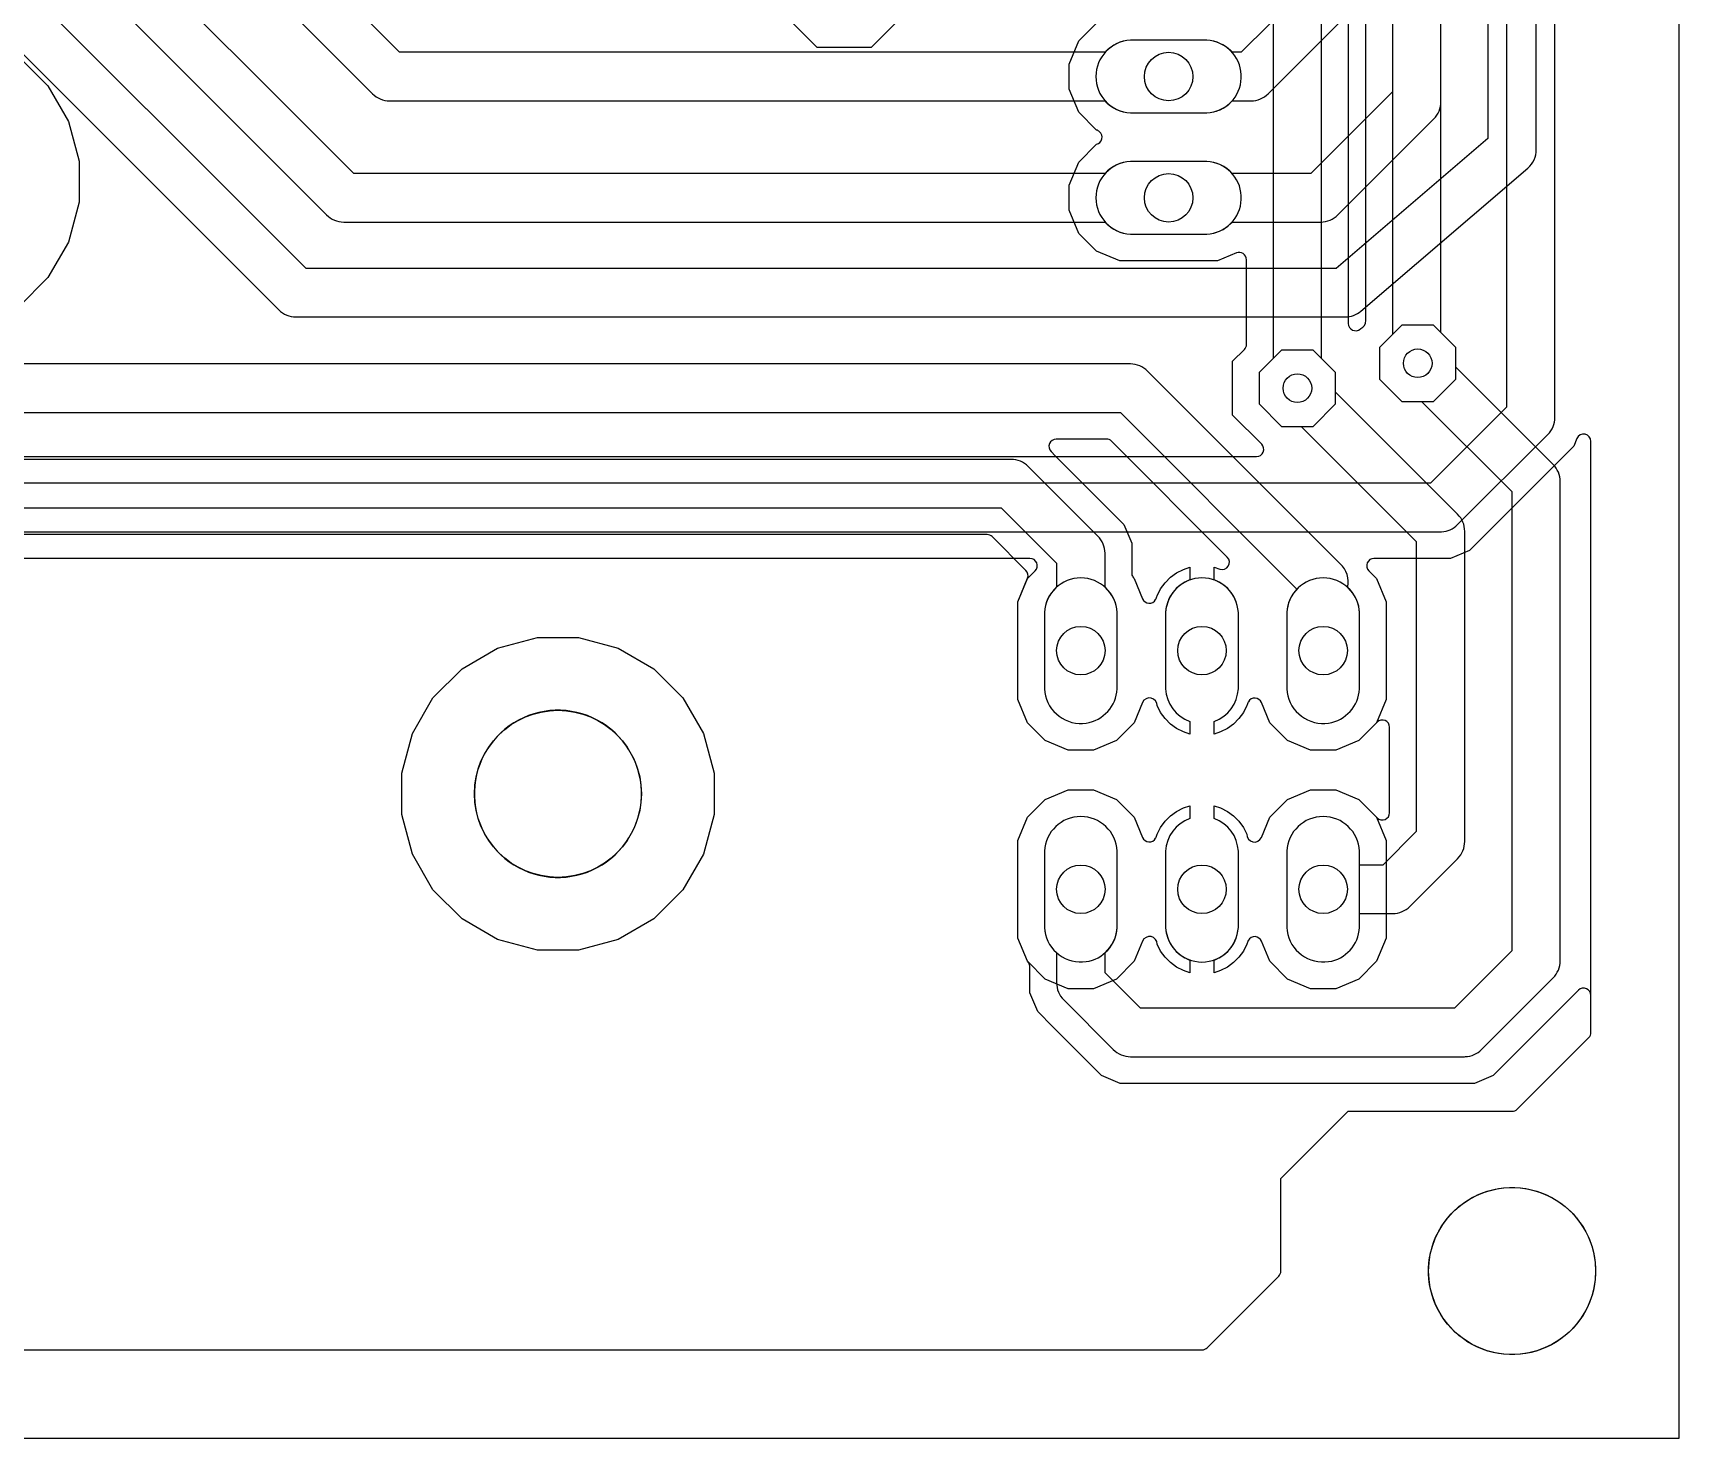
# Model space of a CAD drawing. Header units: millimetres. Extents: x 0 to 98, y 0 to 162.
# Drawn here: x 63.5 to 98, y 0 to 29.44 of the extents above; entities that cross this region are included whole.
import ezdxf

# ---------------------------------------------------------------- set-up
doc = ezdxf.new("R2010")
doc.units = ezdxf.units.MM

msp = doc.modelspace()

# ---------------------------------------------------------------- linework, layer by layer
at = {"layer": '16_copper'}
for points in [[(61.5, 18.992), (93, 18.992), (93.021, 18.993, 0.187977), (93.359, 19.141), (95.248, 21.029, 0.198912), (95.397, 21.389), (95.397, 78.611, 0.198912), (95.248, 78.971), (89.859, 84.359, 0.198912)], [(91.992, 73.29), (91.992, 23.123), (91.722, 22.853), (91.722, 22.19), (92.19, 21.722), (92.853, 21.722), (93.322, 22.19), (93.322, 22.853), (93.008, 23.167), (93.008, 73.5, 0.198912)], [(91.067, 37.612), (91.067, 23.356, 0.631693), (91.315, 23.238), (91.327, 23.249, 0.338256), (91.433, 23.418), (91.433, 46.106, 0.560409)], [(89.492, 37.19), (89.492, 22.623), (89.2, 22.331), (89.2, 21.669), (89.669, 21.2), (90.331, 21.2), (90.8, 21.669), (90.8, 22.331), (90.508, 22.623), (90.508, 37.4, 0.198912)], [(62.005, 20.567), (89.144, 20.567, 0.668179), (89.251, 20.827), (88.641, 21.437), (88.641, 22.563), (88.889, 22.81, 0.198912), (88.933, 22.918), (88.933, 24.693, 0.534512), (88.722, 24.834), (88.325, 24.669), (86.275, 24.669), (85.79, 24.87), (85.418, 25.242), (85.217, 25.727), (85.217, 26.253), (85.418, 26.738), (85.79, 27.11, 0.608691), (85.855, 27.374), (85.854, 27.375, 0.105651), (85.79, 27.41), (85.418, 27.782), (85.217, 28.267), (85.217, 28.793), (85.418, 29.278), (85.79, 29.65)], [(10, 1.848), (88, 1.848), (88.006, 1.848, 0.189183), (88.108, 1.892), (89.608, 3.392, 0.198912), (89.652, 3.5), (89.652, 5.437), (91.063, 6.848), (94.5, 6.848, 0.198912), (94.608, 6.892), (96.108, 8.392, 0.198912), (96.152, 8.5), (96.152, 20.886, 0.820677), (95.859, 20.944), (95.793, 20.784), (93.604, 18.596), (93.212, 18.433), (91.605, 18.433, 0.668179), (91.497, 18.173), (91.66, 18.01), (91.861, 17.525), (91.861, 15.475), (91.66, 14.99), (91.288, 14.618), (90.803, 14.417), (90.277, 14.417), (89.792, 14.618), (89.42, 14.99), (89.245, 15.413, 0.622979), (88.972, 15.431), (88.969, 15.424, 0.118678), (88.942, 15.348), (88.869, 15.206), (88.775, 15.076), (88.662, 14.963), (88.532, 14.869), (88.39, 14.796), (88.254, 14.752), (88.254, 15.019, 0.304475), (88.762, 15.701), (88.762, 17.299, 0.95208), (87.238, 17.299), (87.238, 15.701, 0.304473), (87.746, 15.019), (87.746, 14.752), (87.61, 14.796), (87.468, 14.869), (87.338, 14.963), (87.225, 15.076), (87.131, 15.206), (87.058, 15.348, 0.838816), (86.755, 15.413), (86.58, 14.99), (86.208, 14.618), (85.723, 14.417), (85.197, 14.417), (84.712, 14.618), (84.34, 14.99), (84.139, 15.475), (84.139, 17.525), (84.34, 18.01), (84.503, 18.173, 0.668179), (84.395, 18.433), (61.288, 18.433)]]:
    msp.add_lwpolyline(points, format="xyb", dxfattribs=at)
for points in [[(89.29, 83.492), (94.381, 78.401), (94.381, 21.599), (92.79, 20.008), (61.71, 20.008)], [(81.859, 29.937), (81.063, 29.141), (79.937, 29.141), (79.141, 29.937)], [(63.202, 28.947), (63.812, 28.337), (64.243, 27.591), (64.466, 26.758), (64.466, 25.896), (64.243, 25.063), (63.812, 24.317), (63.202, 23.707)]]:
    msp.add_lwpolyline(points, dxfattribs=at)
for points in [[(88.174, 27.775, 0.906347), (88.099, 29.292), (86.501, 29.292, 0.95208), (86.501, 27.768), (88.099, 27.768)], [(88.174, 25.235, 0.906347), (88.099, 26.752), (86.501, 26.752, 0.95208), (86.501, 25.228), (88.099, 25.228)], [(85.572, 14.983, 0.357806), (86.222, 15.701), (86.222, 17.299, 0.95208), (84.698, 17.299), (84.698, 15.701), (84.705, 15.626), (84.72, 15.553), (84.742, 15.481), (84.77, 15.412), (84.806, 15.346), (84.847, 15.284), (84.895, 15.226), (84.948, 15.173), (85.006, 15.125), (85.068, 15.084), (85.134, 15.048), (85.203, 15.02), (85.275, 14.998), (85.348, 14.983), (85.423, 14.976), (85.497, 14.976)], [(90.652, 14.983, 0.357806), (91.302, 15.701), (91.302, 17.299, 0.95208), (89.778, 17.299), (89.778, 15.701), (89.785, 15.626), (89.8, 15.553), (89.822, 15.481), (89.85, 15.412), (89.886, 15.346), (89.927, 15.284), (89.975, 15.226), (90.028, 15.173), (90.086, 15.125), (90.148, 15.084), (90.214, 15.048), (90.283, 15.02), (90.355, 14.998), (90.428, 14.983), (90.503, 14.976), (90.577, 14.976)], [(85.197, 9.417), (84.712, 9.618), (84.34, 9.99), (84.139, 10.475), (84.139, 12.525), (84.34, 13.01), (84.712, 13.382), (85.197, 13.583), (85.723, 13.583), (86.208, 13.382), (86.58, 13.01), (86.755, 12.587, 0.622979), (87.028, 12.569), (87.031, 12.576, 0.118678), (87.058, 12.652), (87.131, 12.794), (87.225, 12.924), (87.338, 13.037), (87.468, 13.131), (87.61, 13.204), (87.746, 13.248), (87.746, 12.981, 0.304473), (87.238, 12.299), (87.238, 10.701, 0.304473), (87.746, 10.019), (87.746, 9.752), (87.61, 9.796), (87.468, 9.869), (87.338, 9.963), (87.225, 10.076), (87.131, 10.206), (87.058, 10.348, 0.838816), (86.755, 10.413), (86.58, 9.99), (86.208, 9.618), (85.723, 9.417)], [(90.277, 9.417), (89.792, 9.618), (89.42, 9.99), (89.245, 10.413, 0.622979), (88.972, 10.431), (88.969, 10.424, 0.118678), (88.942, 10.348), (88.869, 10.206), (88.775, 10.076), (88.662, 9.963), (88.532, 9.869), (88.39, 9.796), (88.254, 9.752), (88.254, 10.019, 0.304475), (88.762, 10.701), (88.762, 12.299, 0.304475), (88.254, 12.981), (88.254, 13.248), (88.39, 13.204), (88.532, 13.131), (88.662, 13.037), (88.775, 12.924), (88.869, 12.794), (88.942, 12.652, 0.838816), (89.245, 12.587), (89.42, 13.01), (89.792, 13.382), (90.277, 13.583), (90.803, 13.583), (91.288, 13.382), (91.66, 13.01), (91.861, 12.525), (91.861, 10.475), (91.66, 9.99), (91.288, 9.618), (90.803, 9.417)], [(85.572, 9.983, 0.357806), (86.222, 10.701), (86.222, 12.299, 0.95208), (84.698, 12.299), (84.698, 10.701), (84.705, 10.626), (84.72, 10.553), (84.742, 10.481), (84.77, 10.412), (84.806, 10.346), (84.847, 10.284), (84.895, 10.226), (84.948, 10.173), (85.006, 10.125), (85.068, 10.084), (85.134, 10.048), (85.203, 10.02), (85.275, 9.998), (85.348, 9.983), (85.423, 9.976), (85.497, 9.976)], [(90.652, 9.983, 0.357806), (91.302, 10.701), (91.302, 12.299, 0.95208), (89.778, 12.299), (89.778, 10.701), (89.785, 10.626), (89.8, 10.553), (89.822, 10.481), (89.85, 10.412), (89.886, 10.346), (89.927, 10.284), (89.975, 10.226), (90.028, 10.173), (90.086, 10.125), (90.148, 10.084), (90.214, 10.048), (90.283, 10.02), (90.355, 9.998), (90.428, 9.983), (90.503, 9.976), (90.577, 9.976)]]:
    msp.add_lwpolyline(points, format="xyb", close=True, dxfattribs=at)
msp.add_lwpolyline([(74.069, 10.226), (73.236, 10.449), (72.49, 10.88), (71.88, 11.49), (71.449, 12.236), (71.226, 13.069), (71.226, 13.931), (71.449, 14.764), (71.88, 15.51), (72.49, 16.12), (73.236, 16.551), (74.069, 16.774), (74.931, 16.774), (75.764, 16.551), (76.51, 16.12), (77.12, 15.51), (77.551, 14.764), (77.774, 13.931), (77.774, 13.069), (77.551, 12.236), (77.12, 11.49), (76.51, 10.88), (75.764, 10.449), (74.931, 10.226)], close=True, dxfattribs=at)
at = {"layer": '1_copper'}
for points in [[(88.641, 84.141), (93.992, 78.79), (93.992, 27.234), (90.812, 24.508), (69.22, 24.508), (62.518, 31.21), (62.518, 35.23, 1), (61.502, 35.23), (61.502, 31, 0.198912), (61.651, 30.641), (68.651, 23.641, 0.198912), (69.01, 23.492), (91, 23.492), (91.002, 23.492, 0.178051), (91.331, 23.614), (94.831, 26.614, 0.218943), (95.008, 27), (95.008, 79, 0.198912), (94.859, 79.359), (89.508, 84.71)], [(64.141, 31.141), (69.651, 25.631, 0.198912), (70.01, 25.482), (85.969, 25.482, 0.200826), (86.501, 25.228), (88.099, 25.228), (88.174, 25.235, 0.175412), (88.631, 25.482), (90.49, 25.482, 0.198912), (90.849, 25.631), (92.859, 27.641, 0.198912), (93.008, 28), (93.008, 77, 0.198912)], [(91.992, 76.79), (91.992, 28.21), (90.28, 26.498), (88.631, 26.498, 0.200826), (88.099, 26.752), (86.501, 26.752, 0.200826), (85.969, 26.498), (70.22, 26.498), (65.008, 31.71)], [(89.992, 30.21), (88.82, 29.038), (88.631, 29.038, 0.200826), (88.099, 29.292), (86.501, 29.292, 0.200826), (85.969, 29.038), (71.18, 29.038), (67.598, 32.62)], [(66.731, 32.051), (70.611, 28.171, 0.198912), (70.97, 28.022), (85.969, 28.022, 0.200826), (86.501, 27.768), (88.099, 27.768), (88.174, 27.775, 0.175412), (88.631, 28.022), (89.03, 28.022, 0.198912), (89.389, 28.171), (90.859, 29.641, 0.198912)], [(56.5, 21.492), (86.29, 21.492), (89.991, 17.791, 0.18129), (89.778, 17.299), (89.778, 15.701), (89.785, 15.626), (89.8, 15.553), (89.822, 15.481), (89.85, 15.412), (89.886, 15.346), (89.927, 15.284), (89.975, 15.226), (90.028, 15.173), (90.086, 15.125), (90.148, 15.084), (90.214, 15.048), (90.283, 15.02), (90.355, 14.998), (90.428, 14.983), (90.503, 14.976), (90.577, 14.976), (90.652, 14.983, 0.357806), (91.302, 15.701), (91.302, 17.299, 0.173517), (91.105, 17.774), (91.052, 17.827, 0.265717), (90.899, 18.319), (86.859, 22.359, 0.198912), (86.5, 22.508), (56.71, 22.508)], [(10, 1.848), (88, 1.848), (88.006, 1.848, 0.189183), (88.108, 1.892), (89.608, 3.392, 0.198912), (89.652, 3.5), (89.652, 5.437), (91.063, 6.848), (94.5, 6.848, 0.198912), (94.608, 6.892), (96.108, 8.392, 0.198912), (96.152, 8.5), (96.152, 9.276, 0.668179), (95.892, 9.384), (94.104, 7.596), (93.712, 7.433), (86.288, 7.433), (85.896, 7.596), (85.574, 7.917), (85.574, 7.917), (84.877, 8.614), (84.877, 8.614), (84.556, 8.936), (84.393, 9.328), (84.393, 9.874, 0.060102), (84.388, 9.91), (84.387, 9.916, 0.130935), (84.34, 9.99), (84.139, 10.475), (84.139, 12.525), (84.34, 13.01), (84.712, 13.382), (85.197, 13.583), (85.723, 13.583), (86.208, 13.382), (86.58, 13.01), (86.755, 12.587, 0.622979), (87.028, 12.569), (87.031, 12.576, 0.118678), (87.058, 12.652), (87.131, 12.794), (87.225, 12.924), (87.338, 13.037), (87.468, 13.131), (87.61, 13.204), (87.746, 13.248), (87.746, 12.981, 0.304473), (87.238, 12.299), (87.238, 10.701, 0.95208), (88.762, 10.701), (88.762, 12.299, 0.304475), (88.254, 12.981), (88.254, 13.248), (88.39, 13.204), (88.532, 13.131), (88.662, 13.037), (88.775, 12.924), (88.869, 12.794), (88.942, 12.652, 0.838816), (89.245, 12.587), (89.42, 13.01), (89.792, 13.382), (90.277, 13.583), (90.803, 13.583), (91.288, 13.382), (91.673, 12.997, 0.668179), (91.933, 13.105), (91.933, 14.895, 0.668179), (91.673, 15.003), (91.288, 14.618), (90.803, 14.417), (90.277, 14.417), (89.792, 14.618), (89.42, 14.99), (89.245, 15.413, 0.622979), (88.972, 15.431), (88.969, 15.424, 0.118678), (88.942, 15.348), (88.869, 15.206), (88.775, 15.076), (88.662, 14.963), (88.532, 14.869), (88.39, 14.796), (88.254, 14.752), (88.254, 15.019, 0.304475), (88.762, 15.701), (88.762, 17.299, 0.304475), (88.254, 17.981), (88.254, 18.248), (88.375, 18.208, 0.788336), (88.53, 18.461), (86.103, 20.889, 0.198912), (85.995, 20.933), (84.943, 20.933, 0.668184), (84.836, 20.673), (84.926, 20.583), (84.926, 20.583), (86.364, 19.144), (86.527, 18.752), (86.527, 18.126, 0.060128), (86.532, 18.09), (86.533, 18.084, 0.130949), (86.58, 18.01), (86.755, 17.587, 0.622972), (87.028, 17.569), (87.031, 17.576, 0.118699), (87.058, 17.652), (87.131, 17.794), (87.225, 17.924), (87.338, 18.037), (87.468, 18.131), (87.61, 18.204), (87.746, 18.248), (87.746, 17.981, 0.304473), (87.238, 17.299), (87.238, 15.701, 0.304473), (87.746, 15.019), (87.746, 14.752), (87.61, 14.796), (87.468, 14.869), (87.338, 14.963), (87.225, 15.076), (87.131, 15.206), (87.058, 15.348, 0.838816), (86.755, 15.413), (86.58, 14.99), (86.208, 14.618), (85.723, 14.417), (85.197, 14.417), (84.712, 14.618), (84.34, 14.99), (84.139, 15.475), (84.139, 17.525), (84.343, 18.016, 0.303348), (84.31, 18.182), (83.603, 18.889, 0.198912), (83.495, 18.933), (54.788, 18.933)], [(55, 19.492), (83.79, 19.492), (84.952, 18.33), (84.952, 17.831, 0.200826), (84.698, 17.299), (84.698, 15.701), (84.705, 15.626), (84.72, 15.553), (84.742, 15.481), (84.77, 15.412), (84.806, 15.346), (84.847, 15.284), (84.895, 15.226), (84.948, 15.173), (85.006, 15.125), (85.068, 15.084), (85.134, 15.048), (85.203, 15.02), (85.275, 14.998), (85.348, 14.983), (85.423, 14.976), (85.497, 14.976), (85.572, 14.983, 0.357806), (86.222, 15.701), (86.222, 17.299, 0.200826), (85.968, 17.831), (85.968, 18.54, 0.198912), (85.819, 18.899), (84.359, 20.359, 0.198912), (84, 20.508), (55.21, 20.508)]]:
    msp.add_lwpolyline(points, format="xyb", dxfattribs=at)
for points in [[(93.521, 7.993, 0.187977), (93.859, 8.141), (95.359, 9.641, 0.198912), (95.508, 10), (95.508, 20.044, 0.198912), (95.359, 20.403), (93.322, 22.44), (93.322, 22.853), (92.853, 23.322), (92.19, 23.322), (91.722, 22.853), (91.722, 22.19), (92.19, 21.722), (92.603, 21.722), (94.492, 19.833), (94.492, 10.21), (93.29, 9.008), (86.71, 9.008), (85.968, 9.75), (85.968, 10.169, 0.200826), (86.222, 10.701), (86.222, 12.299, 0.95208), (84.698, 12.299), (84.698, 10.701, 0.200826), (84.952, 10.169), (84.952, 9.54, 0.198912), (85.101, 9.181), (86.141, 8.141, 0.198912), (86.5, 7.992), (93.5, 7.992)], [(90.652, 9.983, 0.357806), (91.302, 10.701), (91.302, 10.992), (92, 10.992, 0.198912), (92.359, 11.141), (93.359, 12.141, 0.198912), (93.508, 12.5), (93.508, 19, 0.198912), (93.359, 19.359), (90.8, 21.918), (90.8, 22.331), (90.331, 22.8), (89.669, 22.8), (89.2, 22.331), (89.2, 21.669), (89.669, 21.2), (90.082, 21.2), (92.492, 18.79), (92.492, 12.71), (91.79, 12.008), (91.302, 12.008), (91.302, 12.299, 0.95208), (89.778, 12.299), (89.778, 10.701), (89.785, 10.626), (89.8, 10.553), (89.822, 10.481), (89.85, 10.412), (89.886, 10.346), (89.927, 10.284), (89.975, 10.226), (90.028, 10.173), (90.086, 10.125), (90.148, 10.084), (90.214, 10.048), (90.283, 10.02), (90.355, 9.998), (90.428, 9.983), (90.503, 9.976), (90.577, 9.976)]]:
    msp.add_lwpolyline(points, format="xyb", close=True, dxfattribs=at)
msp.add_lwpolyline([(74.069, 10.226), (73.236, 10.449), (72.49, 10.88), (71.88, 11.49), (71.449, 12.236), (71.226, 13.069), (71.226, 13.931), (71.449, 14.764), (71.88, 15.51), (72.49, 16.12), (73.236, 16.551), (74.069, 16.774), (74.931, 16.774), (75.764, 16.551), (76.51, 16.12), (77.12, 15.51), (77.551, 14.764), (77.774, 13.931), (77.774, 13.069), (77.551, 12.236), (77.12, 11.49), (76.51, 10.88), (75.764, 10.449), (74.931, 10.226)], close=True, dxfattribs=at)
at = {"layer": 'drills_NPTH'}
for centre in [(74.5, 13.5), (94.5, 3.5)]:
    msp.add_circle(centre, 1.75, dxfattribs=at)
at = {"layer": 'drills_PTH'}
for centre in [(87.3, 28.53), (87.3, 25.99), (85.46, 16.5), (88, 16.5), (90.54, 16.5), (85.46, 11.5), (88, 11.5), (90.54, 11.5)]:
    msp.add_circle(centre, 0.508, dxfattribs=at)
at = {"layer": 'drills_via_1_16'}
for centre in [(92.522, 22.522), (90, 22)]:
    msp.add_circle(centre, 0.3, dxfattribs=at)
at = {"layer": 'holes'}
for points in [[(72.75, 13.443), (72.757, 13.328), (72.772, 13.215), (72.795, 13.102), (72.824, 12.992), (72.861, 12.883), (72.905, 12.777), (72.956, 12.675), (73.013, 12.575), (73.077, 12.48), (73.147, 12.389), (73.222, 12.303), (73.303, 12.222), (73.389, 12.147), (73.48, 12.077), (73.575, 12.013), (73.675, 11.956), (73.777, 11.905), (73.883, 11.861), (73.992, 11.824), (74.102, 11.795), (74.215, 11.772), (74.328, 11.757), (74.443, 11.75), (74.557, 11.75), (74.672, 11.757), (74.785, 11.772), (74.898, 11.795), (75.008, 11.824), (75.117, 11.861), (75.223, 11.905), (75.325, 11.956), (75.425, 12.013), (75.52, 12.077), (75.611, 12.147), (75.697, 12.222), (75.778, 12.303), (75.853, 12.389), (75.923, 12.48), (75.987, 12.575), (76.044, 12.675), (76.095, 12.777), (76.139, 12.883), (76.176, 12.992), (76.205, 13.102), (76.228, 13.215), (76.243, 13.328), (76.25, 13.443), (76.25, 13.557), (76.243, 13.672), (76.228, 13.785), (76.205, 13.898), (76.176, 14.008), (76.139, 14.117), (76.095, 14.223), (76.044, 14.325), (75.987, 14.425), (75.923, 14.52), (75.853, 14.611), (75.778, 14.697), (75.697, 14.778), (75.611, 14.853), (75.52, 14.923), (75.425, 14.987), (75.325, 15.044), (75.223, 15.095), (75.117, 15.139), (75.008, 15.176), (74.898, 15.205), (74.785, 15.228), (74.672, 15.243), (74.557, 15.25), (74.443, 15.25), (74.328, 15.243), (74.215, 15.228), (74.102, 15.205), (73.992, 15.176), (73.883, 15.139), (73.777, 15.095), (73.675, 15.044), (73.575, 14.987), (73.48, 14.923), (73.389, 14.853), (73.303, 14.778), (73.222, 14.697), (73.147, 14.611), (73.077, 14.52), (73.013, 14.425), (72.956, 14.325), (72.905, 14.223), (72.861, 14.117), (72.824, 14.008), (72.795, 13.898), (72.772, 13.785), (72.757, 13.672), (72.75, 13.557), (72.75, 13.443)], [(96.25, 3.443), (96.243, 3.328), (96.228, 3.215), (96.205, 3.102), (96.176, 2.992), (96.139, 2.883), (96.095, 2.777), (96.044, 2.675), (95.987, 2.575), (95.923, 2.48), (95.853, 2.389), (95.778, 2.303), (95.697, 2.222), (95.611, 2.147), (95.52, 2.077), (95.425, 2.013), (95.325, 1.956), (95.223, 1.905), (95.117, 1.861), (95.008, 1.824), (94.898, 1.795), (94.785, 1.772), (94.672, 1.757), (94.557, 1.75), (94.443, 1.75), (94.328, 1.757), (94.215, 1.772), (94.102, 1.795), (93.992, 1.824), (93.883, 1.861), (93.777, 1.905), (93.675, 1.956), (93.575, 2.013), (93.48, 2.077), (93.389, 2.147), (93.303, 2.222), (93.222, 2.303), (93.147, 2.389), (93.077, 2.48), (93.013, 2.575), (92.956, 2.675), (92.905, 2.777), (92.861, 2.883), (92.824, 2.992), (92.795, 3.102), (92.772, 3.215), (92.757, 3.328), (92.75, 3.443), (92.75, 3.557), (92.757, 3.672), (92.772, 3.785), (92.795, 3.898), (92.824, 4.008), (92.861, 4.117), (92.905, 4.223), (92.956, 4.325), (93.013, 4.425), (93.077, 4.52), (93.147, 4.611), (93.222, 4.697), (93.303, 4.778), (93.389, 4.853), (93.48, 4.923), (93.575, 4.987), (93.675, 5.044), (93.777, 5.095), (93.883, 5.139), (93.992, 5.176), (94.102, 5.205), (94.215, 5.228), (94.328, 5.243), (94.443, 5.25), (94.557, 5.25), (94.672, 5.243), (94.785, 5.228), (94.898, 5.205), (95.008, 5.176), (95.117, 5.139), (95.223, 5.095), (95.325, 5.044), (95.425, 4.987), (95.52, 4.923), (95.611, 4.853), (95.697, 4.778), (95.778, 4.697), (95.853, 4.611), (95.923, 4.52), (95.987, 4.425), (96.044, 4.325), (96.095, 4.223), (96.139, 4.117), (96.176, 4.008), (96.205, 3.898), (96.228, 3.785), (96.243, 3.672), (96.25, 3.557), (96.25, 3.443)], [(96.25, 3.443), (96.243, 3.328), (96.228, 3.215), (96.205, 3.102), (96.176, 2.992), (96.139, 2.883), (96.095, 2.777), (96.044, 2.675), (95.987, 2.575), (95.923, 2.48), (95.853, 2.389), (95.778, 2.303), (95.697, 2.222), (95.611, 2.147), (95.52, 2.077), (95.425, 2.013), (95.325, 1.956), (95.223, 1.905), (95.117, 1.861), (95.008, 1.824), (94.898, 1.795), (94.785, 1.772), (94.672, 1.757), (94.557, 1.75), (94.443, 1.75), (94.328, 1.757), (94.215, 1.772), (94.102, 1.795), (93.992, 1.824), (93.883, 1.861), (93.777, 1.905), (93.675, 1.956), (93.575, 2.013), (93.48, 2.077), (93.389, 2.147), (93.303, 2.222), (93.222, 2.303), (93.147, 2.389), (93.077, 2.48), (93.013, 2.575), (92.956, 2.675), (92.905, 2.777), (92.861, 2.883), (92.824, 2.992), (92.795, 3.102), (92.772, 3.215), (92.757, 3.328), (92.75, 3.443), (92.75, 3.557), (92.757, 3.672), (92.772, 3.785), (92.795, 3.898), (92.824, 4.008), (92.861, 4.117), (92.905, 4.223), (92.956, 4.325), (93.013, 4.425), (93.077, 4.52), (93.147, 4.611), (93.222, 4.697), (93.303, 4.778), (93.389, 4.853), (93.48, 4.923), (93.575, 4.987), (93.675, 5.044), (93.777, 5.095), (93.883, 5.139), (93.992, 5.176), (94.102, 5.205), (94.215, 5.228), (94.328, 5.243), (94.443, 5.25), (94.557, 5.25), (94.672, 5.243), (94.785, 5.228), (94.898, 5.205), (95.008, 5.176), (95.117, 5.139), (95.223, 5.095), (95.325, 5.044), (95.425, 4.987), (95.52, 4.923), (95.611, 4.853), (95.697, 4.778), (95.778, 4.697), (95.853, 4.611), (95.923, 4.52), (95.987, 4.425), (96.044, 4.325), (96.095, 4.223), (96.139, 4.117), (96.176, 4.008), (96.205, 3.898), (96.228, 3.785), (96.243, 3.672), (96.25, 3.557), (96.25, 3.443)]]:
    msp.add_lwpolyline(points, close=True, dxfattribs=at)
at = {"layer": 'outline'}
msp.add_lwpolyline([(0, 0), (98, 0), (98, 161.5), (0, 161.5), (0, 0)], close=True, dxfattribs=at)

doc.saveas('drawing.dxf')
